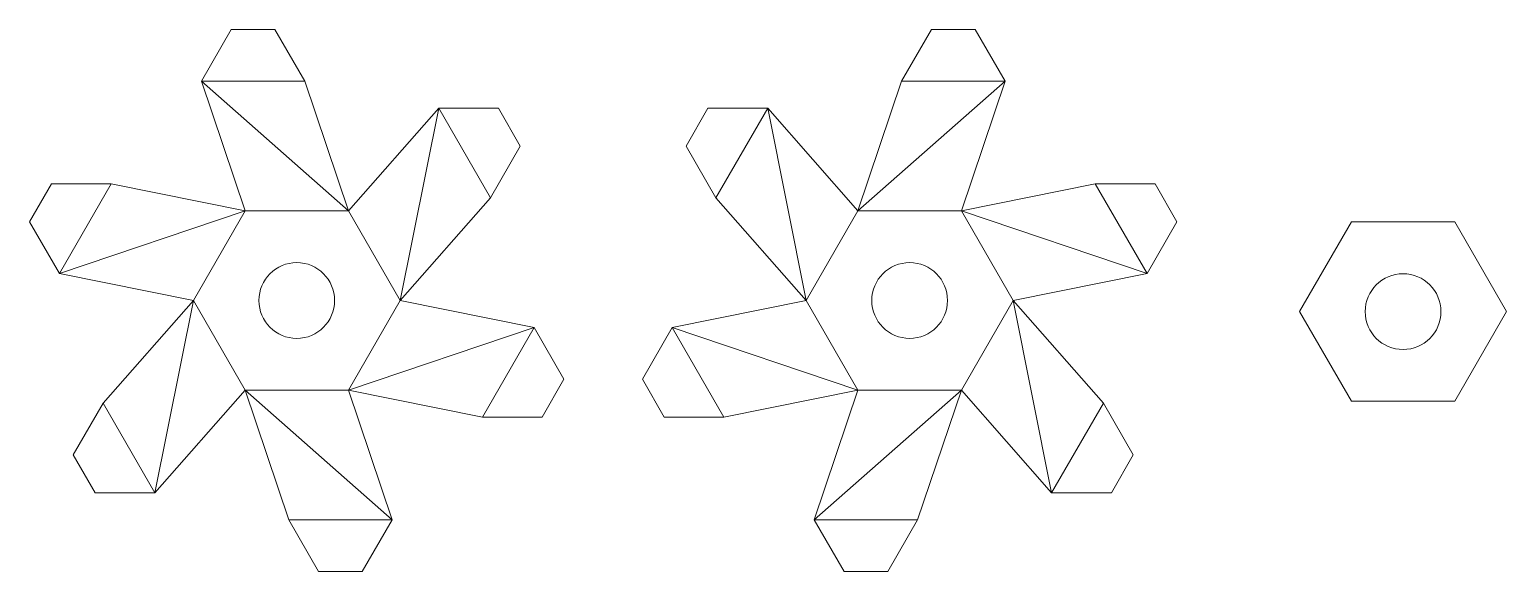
# Model space of a CAD drawing. Header units: inches. Extents: x -16.4 to 12.2, y -1.5 to 9.
import ezdxf

# ---------------------------------------------------------------- set-up
doc = ezdxf.new("R2010")
doc.units = ezdxf.units.IN
doc.header["$MEASUREMENT"] = 0

msp = doc.modelspace()

# ---------------------------------------------------------------- linework, layer by layer
at = {"color": 1, "lineweight": 0}
for p, q in [((-12.469, 9.019), (-13.047, 8.019)), ((-11.624, 9.019), (-12.469, 9.019)), ((-11.624, 9.019), (-11.047, 8.019)), ((1.074, 9.019), (0.497, 8.019)), ((1.074, 9.019), (1.92, 9.019)), ((1.92, 9.019), (2.497, 8.019)), ((-12.202, 5.515), (-13.047, 8.019)), ((-11.047, 8.019), (-10.202, 5.515)), ((0.497, 8.019), (-0.348, 5.515)), ((1.652, 5.515), (2.497, 8.019)), ((-10.202, 5.515), (-8.456, 7.499)), ((-7.301, 7.499), (-8.456, 7.499)), ((-6.878, 6.767), (-7.301, 7.499)), ((-3.671, 6.767), (-3.249, 7.499)), ((-3.249, 7.499), (-2.094, 7.499)), ((-0.348, 5.515), (-2.094, 7.499)), ((-6.878, 6.767), (-7.456, 5.767)), ((-3.671, 6.767), (-3.094, 5.767)), ((-15.947, 6.035), (-16.37, 5.303)), ((-15.947, 6.035), (-14.793, 6.035)), ((-14.793, 6.035), (-12.202, 5.515)), ((4.243, 6.035), (1.652, 5.515)), ((5.398, 6.035), (4.243, 6.035)), ((5.398, 6.035), (5.82, 5.303)), ((-7.456, 5.767), (-9.202, 3.783)), ((-3.094, 5.767), (-1.348, 3.783)), ((-16.37, 5.303), (-15.793, 4.303)), ((5.82, 5.303), (5.243, 4.303)), ((8.195, 3.568), (9.195, 5.3)), ((9.195, 5.3), (11.195, 5.3)), ((11.195, 5.3), (12.195, 3.568)), ((-13.202, 3.783), (-15.793, 4.303)), ((2.652, 3.783), (5.243, 4.303)), ((-14.948, 1.799), (-13.202, 3.783)), ((-9.202, 3.783), (-6.611, 3.263)), ((-1.348, 3.783), (-3.939, 3.263)), ((4.398, 1.799), (2.652, 3.783)), ((9.195, 1.836), (8.195, 3.568)), ((12.195, 3.568), (11.195, 1.836)), ((-6.034, 2.263), (-6.611, 3.263)), ((-4.516, 2.263), (-3.939, 3.263)), ((-12.202, 2.051), (-13.948, 0.067)), ((-11.357, -0.453), (-12.202, 2.051)), ((-10.202, 2.051), (-9.357, -0.453)), ((-7.611, 1.531), (-10.202, 2.051)), ((-6.456, 1.531), (-6.034, 2.263)), ((-4.094, 1.531), (-4.516, 2.263)), ((-2.939, 1.531), (-0.348, 2.051)), ((-0.348, 2.051), (-1.193, -0.453)), ((0.807, -0.453), (1.652, 2.051)), ((1.652, 2.051), (3.398, 0.067)), ((-15.525, 0.799), (-14.948, 1.799)), ((4.975, 0.799), (4.398, 1.799)), ((11.195, 1.836), (9.195, 1.836)), ((-6.456, 1.531), (-7.611, 1.531)), ((-4.094, 1.531), (-2.939, 1.531)), ((-15.525, 0.799), (-15.102, 0.067)), ((4.975, 0.799), (4.553, 0.067)), ((-15.102, 0.067), (-13.948, 0.067)), ((4.553, 0.067), (3.398, 0.067)), ((-10.779, -1.453), (-11.357, -0.453)), ((-9.934, -1.453), (-9.357, -0.453)), ((-0.616, -1.453), (-1.193, -0.453)), ((0.23, -1.453), (0.807, -0.453)), ((-10.779, -1.453), (-9.934, -1.453)), ((0.23, -1.453), (-0.616, -1.453))]:
    msp.add_line(p, q, dxfattribs=at)
at = {"color": 5, "lineweight": 0}
for p, q in [((-13.047, 8.019), (-11.047, 8.019)), ((-10.202, 5.515), (-13.047, 8.019)), ((-0.348, 5.515), (2.497, 8.019)), ((2.497, 8.019), (0.497, 8.019)), ((-9.202, 3.783), (-8.456, 7.499)), ((-8.456, 7.499), (-7.456, 5.767)), ((-2.094, 7.499), (-3.094, 5.767)), ((-1.348, 3.783), (-2.094, 7.499)), ((-15.793, 4.303), (-14.793, 6.035)), ((5.243, 4.303), (4.243, 6.035)), ((-12.202, 5.515), (-15.793, 4.303)), ((-13.202, 3.783), (-12.202, 5.515)), ((-12.202, 5.515), (-10.202, 5.515)), ((-10.202, 5.515), (-9.202, 3.783)), ((-1.348, 3.783), (-0.348, 5.515)), ((-0.348, 5.515), (1.652, 5.515)), ((1.652, 5.515), (2.652, 3.783)), ((1.652, 5.515), (5.243, 4.303)), ((-13.202, 3.783), (-13.948, 0.067)), ((-12.202, 2.051), (-13.202, 3.783)), ((-9.202, 3.783), (-10.202, 2.051)), ((-0.348, 2.051), (-1.348, 3.783)), ((2.652, 3.783), (1.652, 2.051)), ((2.652, 3.783), (3.398, 0.067)), ((-10.202, 2.051), (-6.611, 3.263)), ((-6.611, 3.263), (-7.611, 1.531)), ((-3.939, 3.263), (-2.939, 1.531)), ((-0.348, 2.051), (-3.939, 3.263)), ((-10.202, 2.051), (-12.202, 2.051)), ((-12.202, 2.051), (-9.357, -0.453)), ((1.652, 2.051), (-1.193, -0.453)), ((1.652, 2.051), (-0.348, 2.051)), ((-13.948, 0.067), (-14.948, 1.799)), ((3.398, 0.067), (4.398, 1.799)), ((-9.357, -0.453), (-11.357, -0.453)), ((-1.193, -0.453), (0.807, -0.453))]:
    msp.add_line(p, q, dxfattribs=at)
at = {"lineweight": 0}
for p, q in [((-12.202, 5.515), (-12.202, 5.515)), ((-0.348, 5.515), (-0.348, 5.515))]:
    msp.add_line(p, q, dxfattribs=at)
at = {"color": 1, "lineweight": 0}
for centre in [(-11.202, 3.783), (0.652, 3.783), (10.195, 3.568)]:
    msp.add_circle(centre, 0.732, dxfattribs=at)

doc.saveas('drawing.dxf')
